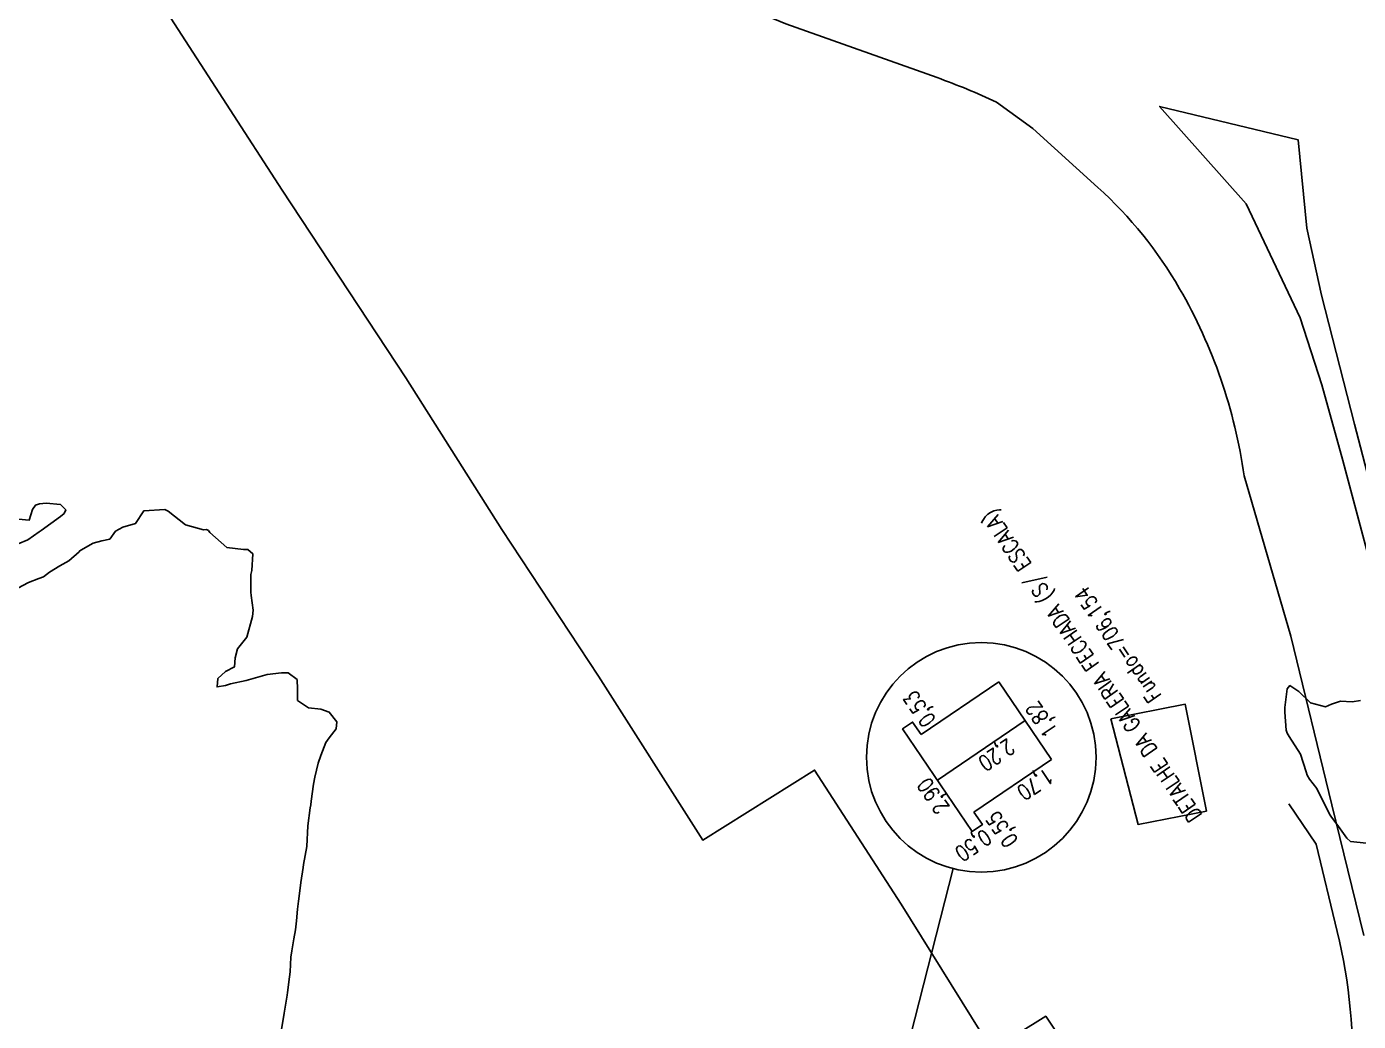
# Model space of a CAD drawing. Header units: metres. Extents: x 298520 to 308411, y 7433745 to 7450750.
# Drawn here: x 307994.3 to 308122, y 7434023.5 to 7434118.9 of the extents above; entities that cross this region are included whole.
import ezdxf

# ---------------------------------------------------------------- set-up
doc = ezdxf.new("R2010")
doc.units = ezdxf.units.M
doc.header["$LTSCALE"] = 10
doc.linetypes.add('CONTINUO', pattern=[0])
for name, color, linetype in [('Curvas de Nivel 1m', 11, 'Continuous'), ('DETALHE', 255, 'CONTINUO'), ('Edificações', 30, 'Continuous'), ('Pontes e viadutos', 190, 'Continuous'), ('TEXTO', 45, 'Continuous'), ('Vias Primárias', 230, 'Continuous')]:
    doc.layers.add(name, color=color, linetype=linetype)
doc.styles.add('ROMANS', font='romans', dxfattribs={"height": 0.2})

# ---------------------------------------------------------------- blocks, each defined once
blk = doc.blocks.new('EB55EADB71C849F418CE0C')
at = {"layer": 'DETALHE', "color": 3, "linetype": 'CONTINUO'}
blk.add_polyline3d([(0.44, 19.33, 0), (9.44, 19.33, 0)], dxfattribs=at)
blk = doc.blocks.new('36C05263AC73450318CF50')
at = {"layer": 'DETALHE', "color": 3, "linetype": 'CONTINUO'}
for points in [[(0.44, 19.33, 0), (0.44, 28.33, 0)], [(9.44, 28.33, 0), (9.44, 19.33, 0)]]:
    blk.add_polyline3d(points, dxfattribs=at)
at = {"layer": 'DETALHE', "color": 255}
blk.add_blockref('EB55EADB71C849F418CE0C', (0, 0), dxfattribs=at)
blk = doc.blocks.new('495E26B1F8E54CDC18D094')
at = {"layer": 'DETALHE', "color": 3, "linetype": 'CONTINUO'}
blk.add_polyline3d([(-3.83, 7.9, 0), (-5.27, 7.9, 0), (-5.27, 9.07, 0), (6.61, 9.07, 0), (6.61, 7.9, 0), (5.17, 7.9, 0)], dxfattribs=at)
at = {"layer": 'DETALHE', "color": 1, "linetype": 'CONTINUO'}
blk.add_polyline3d([(0.67, -1.1, 0), (0.67, 9.07, 0)], dxfattribs=at)
at = {"layer": 'DETALHE', "color": 255}
blk.add_blockref('36C05263AC73450318CF50', (-4.27, -20.43), dxfattribs=at)

msp = doc.modelspace()

# ---------------------------------------------------------------- linework, layer by layer
at = {"layer": 'Curvas de Nivel 1m', "elevation": 707, "flags": 128}
for points in [[(307993.56, 7434071.66), (307994.58, 7434071.57), (307994.91, 7434072.59), (307995.17, 7434072.99), (307995.58, 7434073.13), (307996.21, 7434073.2), (307997.58, 7434073.06), (307998.08, 7434072.54), (307997.93, 7434072.18), (307997.57, 7434071.9), (307995.73, 7434070.58), (307995.63, 7434070.5), (307995.55, 7434070.45), (307994.45, 7434069.68), (307993.53, 7434069.28)], [(307993.48, 7434065.05), (307994.51, 7434065.57), (307995.49, 7434065.95), (307995.95, 7434066.12), (307996.52, 7434066.56), (307997.51, 7434067.19), (307998.39, 7434067.66), (307999.36, 7434068.53), (307999.43, 7434068.62), (307999.53, 7434068.68), (308000.71, 7434069.35), (308001.54, 7434069.58), (308002.3, 7434069.74), (308002.86, 7434070.49), (308003.56, 7434070.89), (308004.78, 7434071.25), (308005.57, 7434072.46), (308007.57, 7434072.58), (308007.91, 7434072.43), (308009.56, 7434071.1), (308011.3, 7434070.64), (308011.56, 7434070.66), (308011.75, 7434070.58), (308011.88, 7434070.39), (308013.53, 7434068.93), (308015.13, 7434068.74), (308015.53, 7434068.73), (308016, 7434068.33), (308015.91, 7434066.74), (308015.83, 7434066.34), (308015.81, 7434064.67), (308015.85, 7434064.33), (308016.05, 7434062.93), (308015.99, 7434062.33), (308015.43, 7434060.34), (308014.55, 7434059.22), (308014.32, 7434058.35), (308014.25, 7434057.49), (308013.39, 7434057.04), (308012.67, 7434056.37), (308012.58, 7434055.57), (308013.38, 7434055.72), (308013.86, 7434055.87), (308015.38, 7434056.18), (308015.83, 7434056.33), (308017.39, 7434056.77), (308018.75, 7434056.94), (308019.39, 7434056.92), (308020.25, 7434056.28), (308020.3, 7434055.35), (308020.28, 7434054.28), (308021.35, 7434053.58), (308022.52, 7434053.43), (308023.34, 7434053.17), (308024.06, 7434052.23), (308024, 7434051.56), (308023.32, 7434050.71), (308023.02, 7434050.24), (308022.54, 7434049), (308022.27, 7434048.26), (308021.94, 7434046.93), (308021.83, 7434046.26), (308021.6, 7434044.62), (308021.56, 7434044.27), (308021.52, 7434043.98), (308021.29, 7434042.27), (308021.19, 7434040.27), (308020.88, 7434038.56), (308020.83, 7434038.27), (308020.61, 7434036.82), (308020.54, 7434036.28), (308020.38, 7434035.03), (308020.3, 7434034.28), (308020.21, 7434033.17), (308020.1, 7434032.28), (308019.94, 7434031.42), (308019.74, 7434030.28), (308019.67, 7434029.68), (308019.59, 7434028.28), (308019.54, 7434027.78), (308019.33, 7434026.29), (308019.29, 7434026.02), (308019, 7434024.29), (308018.73, 7434022.54)], [(308122.75, 7434040.59), (308121.21, 7434040.75), (308120.84, 7434041.07), (308119.89, 7434042.42), (308119.38, 7434043.09), (308119.24, 7434043.29), (308118.33, 7434045.1), (308117.99, 7434045.83), (308117.28, 7434046.74), (308117.06, 7434047.12), (308116.97, 7434047.44), (308116.41, 7434049.13), (308115.33, 7434050.82), (308115.12, 7434051.14), (308115.05, 7434051.43), (308114.9, 7434053.14), (308114.91, 7434053.59), (308115.09, 7434055.14), (308115.13, 7434055.4), (308115.39, 7434055.71), (308116.24, 7434055.13), (308117.37, 7434054.04), (308118.8, 7434053.66), (308119.37, 7434053.92), (308120.23, 7434054.22), (308121.37, 7434054.15), (308122.16, 7434054.27)]]:
    msp.add_lwpolyline(points, dxfattribs=at)
at = {"layer": 'Edificações'}
msp.add_lwpolyline([(308095.59, 7434018.62), (308092, 7434024.01), (308086.83, 7434020.79), (308078.14, 7434034.74), (308069.85, 7434047.6), (308059.13, 7434040.89), (308049.13, 7434056.62), (308039.88, 7434070.67), (308030.66, 7434085.21), (308018.81, 7434103.19), (308008.16, 7434119.68), (307996.48, 7434137.88), (307992.01, 7434145.13)], dxfattribs=at)
msp.add_lwpolyline([(308098.23, 7434052.52), (308105.37, 7434053.92), (308107.39, 7434043.68), (308100.85, 7434042.39)], close=True, dxfattribs=at)
at = {"layer": 'Pontes e viadutos'}
msp.add_lwpolyline([(308115.31, 7434044.38), (308117.9, 7434040.5), (308119.94, 7434032.14, -0.073961), (308121.32, 7434017.11, -0.050703)], format="xyb", dxfattribs=at)
at = {"layer": 'TEXTO', "linetype": 'CONTINUO'}
msp.add_line((308054.93, 7433927.85), (308083.12, 7434038.16), dxfattribs=at)
msp.add_circle((308085.82, 7434048.83), 11, dxfattribs=at)
at = {"layer": 'Vias Primárias'}
msp.add_lwpolyline([(307887.49, 7434249.43), (307895.39, 7434238.86), (307908.32, 7434224.07), (307921.19, 7434212.48), (307938.61, 7434197.88), (307953.82, 7434185.34), (307970.84, 7434172.48), (307990.13, 7434158.34), (307996.4, 7434154.13), (308008.18, 7434146.89), (308020.16, 7434140.52), (308030.01, 7434135.37), (308047.58, 7434127.18), (308067.1, 7434119.12), (308081.58, 7434113.97, -0.02303), (308087.29, 7434111.63), (308090.75, 7434109.11), (308097, 7434103.45, -0.078062), (308104.83, 7434093.74, -0.095964), (308111.01, 7434075.79), (308115.49, 7434060.44), (308119.43, 7434044.28), (308122.49, 7434031.75, -0.073961)], format="xyb", dxfattribs=at)
msp.add_lwpolyline([(308123.4, 7434066.26), (308120.48, 7434077.29), (308118.47, 7434084.53), (308116.38, 7434090.96), (308111.22, 7434101.87), (308102.91, 7434111.21), (308116.2, 7434108), (308117.03, 7434099.55), (308118.42, 7434093.12), (308121.59, 7434080.75), (308124.71, 7434068.76)], dxfattribs=at)

# ---------------------------------------------------------------- block references
at = {"layer": 'TEXTO', "color": 255, "rotation": 124.2371871008319}
msp.add_blockref('495E26B1F8E54CDC18D094', (308089.49, 7434051.18), dxfattribs=at)

# ---------------------------------------------------------------- texts
at = {"layer": 'TEXTO', "style": 'ROMANS', "width": 0.8}
for s, rotation, p in [('DETALHE DA GALERIA FECHADA (S/ ESCALA)', 124.2372, (308107.05, 7434043.27)), ('Fundo=706,154', 124.2372, (308103.13, 7434054.73)), ('0,53', 124.2372, (308081.52, 7434052.4)), ('1,82', 124.2372, (308093.22, 7434051.39)), ('2,20', 214.2372, (308088.36, 7434050.67)), ('1,70', 214.2372, (308092.08, 7434047.87)), ('2,90', 124.2372, (308082.83, 7434044.04)), ('0,55', 124.2372, (308089.41, 7434040.85)), ('0,50', 214.2372, (308086.13, 7434042.01))]:
    msp.add_text(s, height=1.5, rotation=rotation, dxfattribs=at).set_placement(p)

doc.saveas('drawing.dxf')
